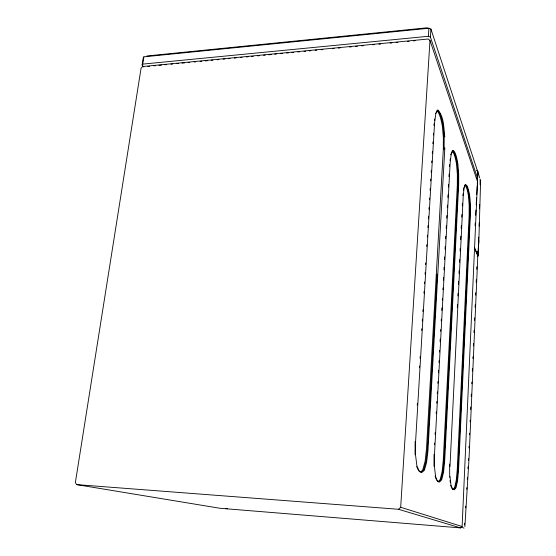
<?xml version="1.0" encoding="UTF-8"?>
<svg xmlns="http://www.w3.org/2000/svg" width="556" height="556" viewBox="0 0 556 556"><rect width="100%" height="100%" fill="white"/><g stroke="black" fill="none" stroke-linecap="round" stroke-linejoin="round"><path stroke-width="0.83" d="M477.451 255.628L477.958 255.774L477.958 251.375L477.958 255.774L477.458 255.69L477.958 255.774L478.862 240.699L480.641 180.054M444.133 149.613L444.188 137.575L443.188 126.219A42.43 7.666 88.3 0 0 437.336 110.484L435.723 113.452M449.609 464.024L449.721 477.284M415.061 454.759L415.123 441.415M433.986 466.241L434.048 454.301M480.113 184.773L480.12 179.206M479.557 208.792L479.675 204.469M468.979 447.914L469.049 446.266M474.337 247.837L477.806 255.802L469.083 457.644L464.885 526.581M476.304 178.365L477.409 177.788L477.687 171.589L430.921 29.051L428.898 28.245L143.865 56.844L143.246 57.803L142.1 65.059L143.858 66.963M462.119 526.504L477.514 181.548L429.983 40.435L428.287 39.003L142.753 66.532L141.085 68.117L75.359 482.622L76.652 484.623L219.877 508.26L460.57 527.908L462.119 526.504L400.681 507.28L398.492 509.275L76.652 484.623M469.542 434.813L469.618 433.193M470.112 421.83L470.181 420.211M470.647 409.557L470.758 406.964M471.21 396.637L471.321 394.065M471.773 383.814L471.842 382.111M472.329 371.088L472.44 368.552M472.878 358.46L472.947 356.778M473.427 345.929L473.531 343.441M474.004 332.676L474.108 330.201M474.539 320.339L474.65 317.886M475.109 307.287L475.22 304.848M475.637 295.146L475.748 292.72M476.2 282.288L476.311 279.696M476.763 269.34L476.881 266.769M478.862 240.699L477.812 255.558M457.317 307.176L457.442 304.577M457.866 295.917L457.998 293.325M458.422 284.665L458.589 281.204M458.978 273.413L459.103 270.814M459.527 262.154L459.659 259.562M460.083 250.902L460.208 248.303M460.632 239.65L460.806 236.182M461.188 228.391L461.313 225.799M461.737 217.139L461.869 214.54M462.293 205.887L462.418 203.287M449.978 466.63L463.266 195.253L464.114 187.991L465.511 184.404L467.109 185.885C470.793 195.114 470.404 205.303 470.39 215.068L458.54 470.39L457.588 480.676L456.031 487.688L454.203 489.85L452.584 489.044L450.944 485.047L450.019 476.568M467.311 479.341L467.394 477.68M475.109 225.708L475.248 223.102M475.658 215.297L475.936 210.099M476.207 204.893L476.575 197.957M476.756 194.489L477.215 185.815M477.305 184.078L477.952 171.79L477.826 170.991L476.499 170.407M434.514 444.779L434.611 443.049M435.077 434.382L435.167 432.651M436.196 413.588L436.293 411.857M436.759 403.19L436.849 401.46M437.273 393.662L437.363 391.931M437.829 383.265L437.926 381.534M438.392 372.867L438.531 370.268M438.955 362.47L439.045 360.74M439.511 352.073L439.608 350.343M440.074 341.676L440.213 339.077M440.637 331.279L440.727 329.548M441.193 320.881L441.29 319.151M441.756 310.484L441.895 307.885M442.312 300.087L442.409 298.357M442.875 289.69L442.965 287.959M443.389 280.182L443.528 277.597M443.945 269.834L444.084 267.248M444.501 259.485L444.64 256.9M445.057 249.137L445.203 246.551M445.62 238.795L445.759 236.203M446.176 228.446L446.315 225.861M446.732 218.098L446.871 215.513M447.288 207.749L447.427 205.164M447.851 197.408L447.99 194.815M448.407 187.059L448.546 184.474M448.963 176.711L449.102 174.125M449.519 166.362L449.616 164.639M477.333 256.295L477.882 255.836M437.169 274.108L427.39 448.921L426.007 461.397L423.721 469.674A45.919 9.139 -88.4 0 1 416.743 466.595M444.842 147.806L427.932 451.208L426.605 462.349L424.36 470.32L421.663 472.558L419.287 471.231L416.91 466.032L415.568 455.239L415.61 441.318L434.583 122.834L435.848 113.521L437.843 109.845C444.195 117.08 443.639 127.859 444.814 136.88M466.769 489.356L466.859 487.688M417.25 405.046L417.354 403.315M419.481 367.773L419.578 366.043M420.044 358.238L420.148 356.507M421.705 330.507L421.809 328.77M422.275 320.972L422.379 319.234M422.845 311.436L422.949 309.699M423.929 293.234L424.033 291.497M424.499 283.699L424.603 281.968M425.069 274.164L425.173 272.433M425.639 264.628L425.743 262.898M426.723 246.454L426.827 244.73M427.293 236.953L427.39 235.223M427.856 227.453L427.96 225.722M428.37 218.814L428.53 216.221M428.94 209.306L429.044 207.583M429.51 199.806L429.614 198.075M430.073 190.298L430.177 188.574M430.643 180.797L430.747 179.074M431.157 172.158L431.261 170.428M431.727 162.658L431.831 160.927M432.297 153.15L432.394 151.427M432.86 143.65L432.964 141.919M433.374 135.011L433.478 133.28M433.944 125.51L434.048 123.779M400.681 507.28L429.983 40.435M477.409 177.788L430.42 37.078L430.921 29.051M430.42 37.078L428.384 36.279L428.898 28.245M465.657 507.864L465.761 506.168M467.874 468.541L467.985 466.887M468.43 460.278L468.548 458.624M464.51 524.899L464.628 523.189M477.938 255.593L478.389 251.18M462.898 195.531L463.078 193.842M463.433 190.458L463.614 188.762M450.047 160.503L450.235 158.87M477.806 255.802L477.257 256.302M434.472 120.582L434.681 118.984M142.1 65.059L142.718 64.107L143.865 56.844M463.892 187.997L464.747 185.697M450.714 154.776L452.063 151.732M477.792 256.066L477.43 256.135M146.944 55.968L427.091 27.8L429.343 28.69M142.718 64.107L428.384 36.279M147.833 66.435L149.543 66.275M153.824 65.858L155.541 65.698M158.96 65.365L161.532 65.121M164.958 64.788L166.668 64.621M170.949 64.211L172.666 64.044M176.947 63.634L178.657 63.467M182.083 63.141L184.655 62.891M188.074 62.564L189.791 62.397M194.072 61.987L195.781 61.82M200.063 61.41L201.779 61.243M205.206 60.917L207.77 60.667M211.197 60.34L212.913 60.173M217.194 59.763L218.904 59.596M223.185 59.186L224.895 59.019M228.321 58.693L230.038 58.526M234.326 58.109L236.05 57.949M240.345 57.532L242.069 57.365M246.364 56.955L248.087 56.788M251.52 56.455L253.244 56.288M257.539 55.878L259.263 55.711M263.558 55.301L265.281 55.134M268.722 54.801L271.3 54.551M274.74 54.224L276.457 54.057M280.759 53.64L282.476 53.48M286.778 53.063L288.495 52.896M291.935 52.57L293.651 52.403M297.953 51.986L299.67 51.819M303.972 51.409L305.689 51.242M309.129 50.916L310.853 50.749M315.148 50.332L316.871 50.165M321.166 49.755L322.883 49.588M332.363 48.678L334.086 48.511M338.395 48.094L340.119 47.927M349.606 47.017L351.329 46.85M355.638 46.433L357.362 46.266M361.678 45.856L363.402 45.689M372.881 44.779L374.605 44.612M378.921 44.195L380.645 44.028M390.124 43.118L391.848 42.951M396.164 42.534L397.887 42.367M407.367 41.457L409.091 41.29M413.407 40.873L415.13 40.706M225.826 508.511L227.439 508.782M477.333 255.649L477.958 255.774M398.492 509.275L460.57 527.908M460.688 527.053L464.045 528.082M474.65 247.983L477.826 255.294M477.34 170.532L479.745 177.906M450.054 480.495L450.221 482.101M437.968 481.371A41.658 7.513 -88.4 0 0 440.241 479.244L442.131 471.627L443.271 460.229L457.31 185.356L457.359 174.327L456.518 164.145A38.489 6.457 88.9 0 0 452.097 151.211M452.792 489.259A38.135 6.269 -88.4 0 0 454.69 487.223L456.274 480.169L457.234 469.674L469.132 215.492L469.181 205.317L468.465 196.094A35.264 5.484 89.3 0 0 464.851 185.127M420.044 471.829A45.905 9.181 -88.4 0 0 422.803 469.618L425.104 461.348L426.487 448.873L443.306 149.661L443.361 137.624L442.361 126.268A42.416 7.701 88.3 0 0 436.94 110.811M435.098 475.985A41.672 7.478 -88.4 0 0 441.075 479.3L442.958 471.683L444.098 460.278L458.068 185.322L458.123 174.292L457.282 164.103A38.496 6.422 88.9 0 0 452.396 150.968M450.728 485.409A38.149 6.234 -88.4 0 0 455.461 487.271L457.039 480.217L457.991 469.723L469.841 215.471L469.883 205.289L469.174 196.066A35.271 5.456 89.3 0 0 465.031 184.933M479.237 222.692A856.838 224.916 83.8 0 1 479.119 226.104M478.695 237.162A856.838 224.916 83.8 0 1 478.556 240.546M434.493 454.502L434.472 466.838L435.577 476.436A42.256 7.562 -88.4 0 0 439.483 482.024L441.686 479.8L443.542 472.287L444.675 461.265L458.686 184.585L458.7 173.91L457.866 163.86A39.087 6.498 88.9 0 0 452.883 150.398L451.222 154.095L450.179 162.63L434.493 454.502"/></g></svg>
